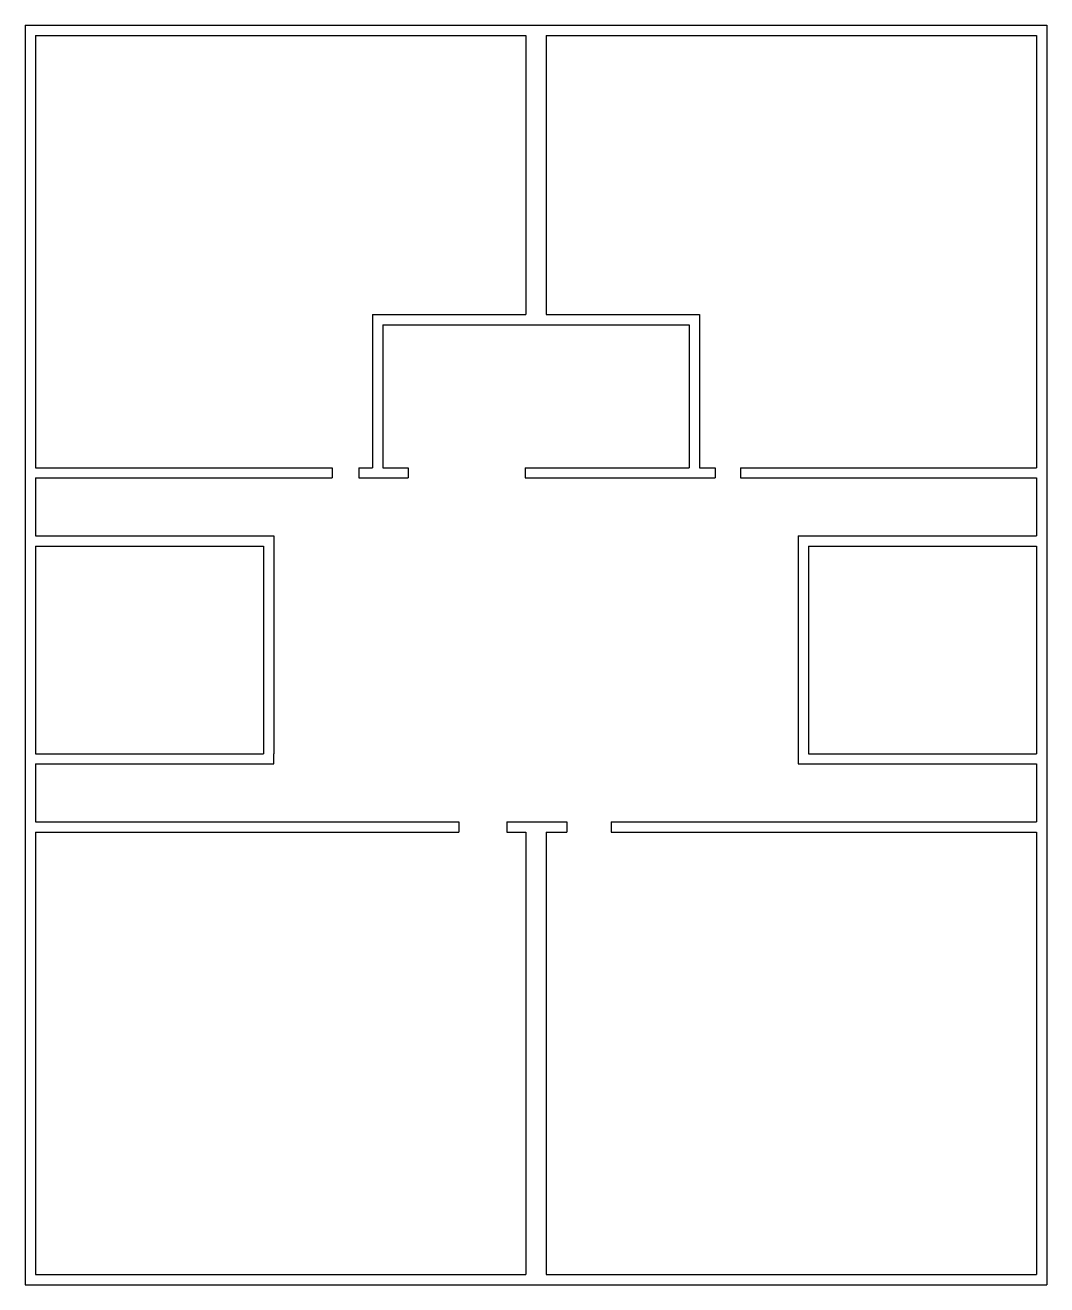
# Model space of a CAD drawing. Header units: millimetres. Extents: x 6.3 to 36.3, y 5.9 to 42.9.
import ezdxf

# ---------------------------------------------------------------- set-up
doc = ezdxf.new("R2010")
doc.units = ezdxf.units.MM

msp = doc.modelspace()

# ---------------------------------------------------------------- linework, layer by layer
for p, q in [((6.277, 42.892), (36.277, 42.892)), ((6.277, 42.892), (6.277, 5.892)), ((6.577, 42.592), (6.577, 29.892)), ((6.577, 42.592), (20.977, 42.592)), ((20.977, 42.592), (20.977, 34.392)), ((21.577, 42.592), (21.577, 34.392)), ((21.577, 42.592), (35.977, 42.592)), ((35.977, 42.592), (35.977, 29.892)), ((36.277, 42.892), (36.277, 5.892)), ((16.477, 34.392), (20.977, 34.392)), ((16.477, 34.392), (16.477, 29.892)), ((16.777, 34.092), (16.777, 29.892)), ((16.777, 34.092), (25.777, 34.092)), ((21.577, 34.392), (26.077, 34.392)), ((25.777, 34.092), (25.777, 29.892)), ((26.077, 34.392), (26.077, 29.892)), ((6.577, 29.892), (15.287, 29.892)), ((15.287, 29.892), (15.287, 29.592)), ((16.071, 29.892), (16.071, 29.592)), ((16.071, 29.892), (16.477, 29.892)), ((16.777, 29.892), (17.523, 29.892)), ((17.523, 29.892), (17.523, 29.592)), ((20.956, 29.892), (20.956, 29.592)), ((20.956, 29.892), (25.777, 29.892)), ((26.077, 29.892), (26.542, 29.892)), ((26.542, 29.892), (26.542, 29.592)), ((27.287, 29.892), (27.287, 29.592)), ((27.287, 29.892), (35.977, 29.892)), ((6.577, 29.592), (15.287, 29.592)), ((6.577, 29.592), (6.577, 27.892)), ((16.071, 29.592), (17.523, 29.592)), ((20.956, 29.592), (26.542, 29.592)), ((27.287, 29.592), (35.977, 29.592)), ((35.977, 29.592), (35.977, 27.892)), ((6.577, 27.892), (13.577, 27.892)), ((13.577, 27.892), (13.577, 27.592)), ((28.977, 27.892), (35.977, 27.892)), ((28.977, 27.892), (28.977, 21.192)), ((28.977, 27.892), (35.977, 27.892)), ((6.577, 27.592), (13.277, 27.592)), ((6.577, 27.592), (6.577, 21.492)), ((13.277, 27.592), (13.277, 21.492)), ((13.577, 27.592), (13.577, 21.492)), ((29.277, 27.592), (29.277, 21.492)), ((29.277, 27.592), (35.977, 27.592)), ((35.977, 27.592), (35.977, 21.492)), ((6.577, 21.492), (13.277, 21.492)), ((13.577, 21.192), (13.577, 21.492)), ((29.277, 21.492), (35.977, 21.492)), ((6.577, 21.192), (6.577, 19.492)), ((6.577, 21.192), (13.577, 21.192)), ((28.977, 21.192), (35.977, 21.192)), ((28.977, 21.192), (35.977, 21.192)), ((35.977, 21.192), (35.977, 19.492)), ((6.577, 19.492), (19.007, 19.492)), ((19.007, 19.492), (19.007, 19.192)), ((20.421, 19.492), (20.421, 19.192)), ((20.421, 19.492), (22.184, 19.492)), ((22.184, 19.492), (22.184, 19.192)), ((23.487, 19.492), (23.487, 19.192)), ((23.487, 19.492), (35.977, 19.492)), ((6.577, 19.192), (19.007, 19.192)), ((6.577, 19.192), (6.577, 6.192)), ((20.421, 19.192), (20.977, 19.192)), ((20.977, 19.192), (20.977, 6.192)), ((21.577, 19.192), (21.577, 6.192)), ((21.577, 19.192), (22.184, 19.192)), ((23.487, 19.192), (35.977, 19.192)), ((35.977, 19.192), (35.977, 6.192)), ((6.577, 6.192), (20.977, 6.192)), ((6.577, 6.192), (6.577, 6.192)), ((21.577, 6.192), (35.977, 6.192)), ((6.277, 5.892), (36.277, 5.892)), ((6.277, 5.892), (6.277, 5.892))]:
    msp.add_line(p, q)

doc.saveas('drawing.dxf')
